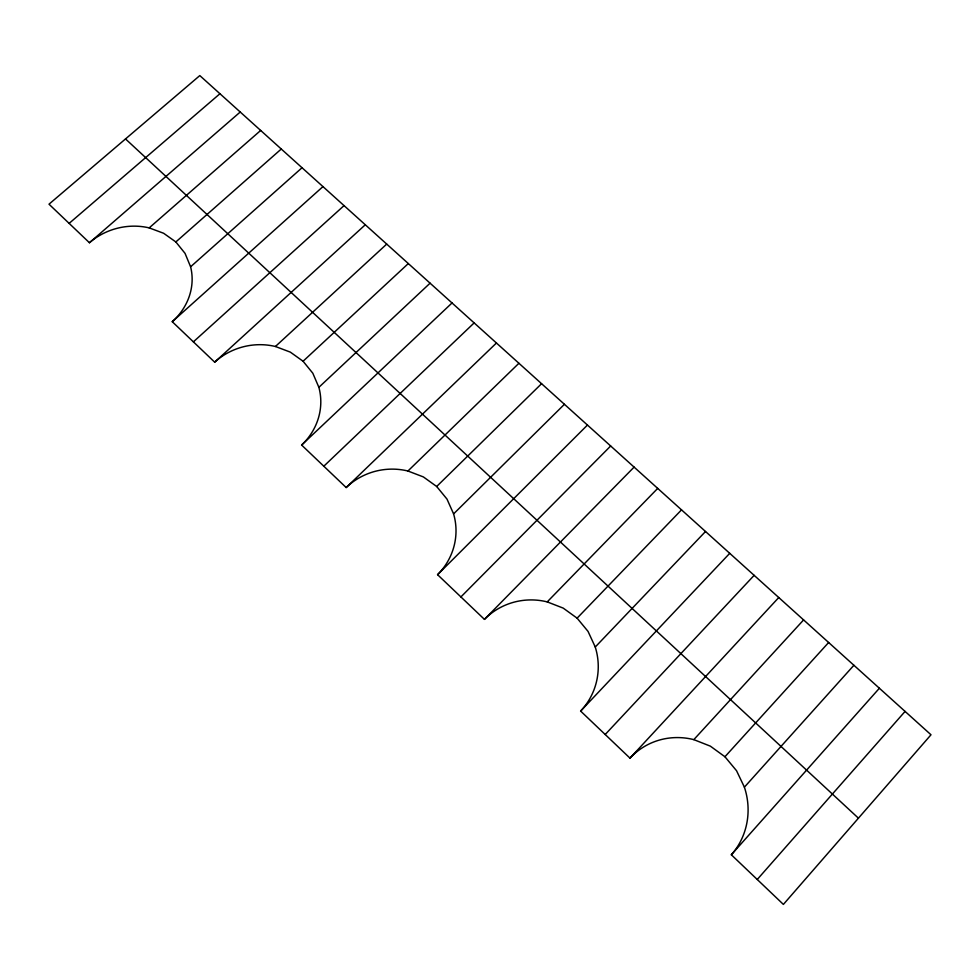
<?xml version="1.0" encoding="UTF-8"?>
<svg xmlns="http://www.w3.org/2000/svg" width="980" height="980" viewBox="0 0 980 980"><rect width="100%" height="100%" fill="white"/><g stroke="black" fill="none" stroke-linecap="round" stroke-linejoin="round"><path stroke-width="1.47" d="M757.246 879.489L905.079 711.407M260.668 130.45L149.193 227.887A62.218 55.872 -16.9 0 0 89.437 242.734L49 204.183L199.81 75.583L931 734.78L783.388 904.418L731.337 854.781L879.379 688.242M731.337 854.781A70.254 66.983 58.5 0 0 744.396 787.173L853.899 665.273M744.396 787.173L736.543 770.721L724.943 756.756L828.639 642.5M705.514 531.503L595.252 647.02A66.481 65.427 33.9 0 1 580.626 711.076L629.981 758.14A70.254 66.983 58.5 0 1 693.816 739.63L803.6 619.924M629.981 758.14L778.769 597.53M605.187 734.51L754.147 575.334M580.626 711.076L729.733 553.32M564.419 404.299L453.593 513.9A64.619 62.353 -9.5 0 1 437.57 574.684L484.439 619.372A66.481 65.427 33.9 0 1 547.22 601.892L563.194 608.102L577.11 618.16L681.517 509.857M547.22 601.892L657.702 488.395M484.439 619.372L634.097 467.105M460.906 596.93L610.675 445.998M437.57 574.684L587.449 425.063M430.085 283.183L318.868 387.321A63.369 58.996 -15.3 0 1 301.62 445.055L346.185 487.55A64.619 62.353 -9.5 0 1 407.937 471.013L423.36 476.917L436.676 486.484L541.573 383.695M407.937 471.013L518.91 363.274M346.185 487.55L496.431 343.012M323.817 466.211L474.136 322.91M301.62 445.055L452.025 302.967M302.036 167.739L190.598 266.793A62.218 55.872 -16.9 0 1 172.26 321.71L214.681 362.159A63.369 58.996 -15.3 0 1 275.417 346.491L290.325 352.126L303.077 361.24L408.317 263.559M275.417 346.491L386.72 244.094M214.681 362.159L365.295 224.775M193.379 341.849L344.041 205.616M172.26 321.71L322.959 186.604M149.193 227.887L163.623 233.264L175.849 241.95L281.272 149.021M89.437 242.734L240.222 112.026M69.139 223.379L219.936 93.737M693.816 739.63L710.365 746.16L724.943 756.756M125.514 138.94L858.431 818.178M577.11 618.16L588.049 631.414L595.252 647.02M436.676 486.484L446.99 499.09L453.593 513.9M303.077 361.24L312.816 373.221L318.868 387.321M175.849 241.95L185.049 253.367L190.598 266.793"/></g></svg>
